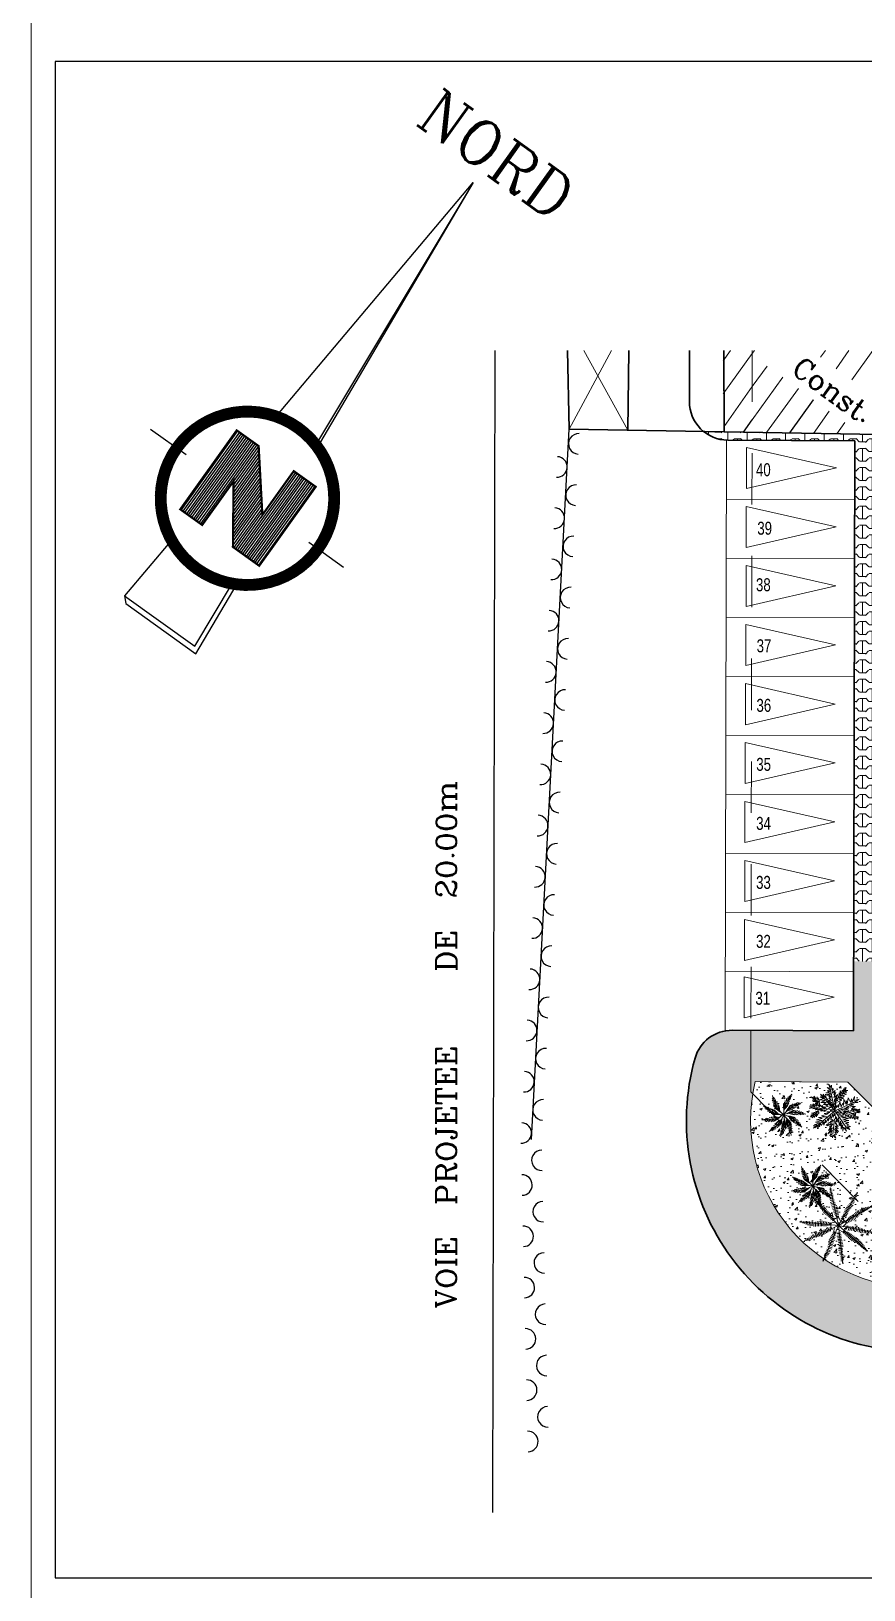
# Model space of a CAD drawing. Header units: millimetres. Extents: x 906 to 2482, y -1495 to -637.
# Drawn here: x 2052.809 to 2054.429, y -1484.1 to -1481.065 of the extents above; entities that cross this region are included whole.
import ezdxf
from ezdxf.enums import TextEntityAlignment as Align

# ---------------------------------------------------------------- set-up
doc = ezdxf.new("R2010")
doc.units = ezdxf.units.MM
for name, pattern in [('AXES', [2, 1.25, -0.25, 0.25, -0.25]), ('CENTER', [2, 1.25, -0.25, 0.25, -0.25]), ('CONTINOUS', [0]), ('HIDDEN', [0.375, 0.25, -0.125])]:
    doc.linetypes.add(name, pattern=pattern)
for name, color, linetype in [('1', 7, 'Continuous'), ('AXE', 7, 'AXES'), ('Cotation Linéaire', 1, 'Continuous')]:
    doc.layers.add(name, color=color, linetype=linetype)
for name, color, linetype, lineweight, true_color in [('autoblocan', 7, 'Continuous', 13, 0xe2d4c5), ('HACH', 7, 'Continuous', 5, 0xd1d1d1), ('VERDURE', 7, 'Continuous', 15, 0x00db00)]:
    doc.layers.add(name, color=color, linetype=linetype, lineweight=lineweight, true_color=true_color)
for name, color, linetype, lineweight in [('construction existante', 7, 'Continuous', 30), ('inter2', 7, 'HIDDEN', 18), ('MUR 0.25', 7, 'Continuous', 25), ('MUR 0.3', 7, 'Continuous', 30), ('mur-fort', 7, 'Continuous', 60), ('PARKING', 7, 'Continuous', 20), ('REVERS D EAU', 7, 'Continuous', 13), ('TEXTE', 7, 'Continuous', 20), ('vegetation', 3, 'Continuous', 15), ('VOITURE', 7, 'Continuous', 15)]:
    doc.layers.add(name, color=color, linetype=linetype, lineweight=lineweight)
doc.styles.add('ATT', font='TXT')
doc.styles.add('RR', font='COMPLEX')
doc.styles.add('STYLE4', font='swisscl.ttf')

# ---------------------------------------------------------------- blocks, each defined once
blk = doc.blocks.new('Y006')
at = {"color": 0, "linetype": 'Continuous'}
for p, q in [((0, 0), (0.617052, -6.923803)), ((-2.691363, -8.77622), (-1.705911, -8.773253)), ((1.705911, -8.773253), (2.666005, -8.77622)), ((1.096657, -12.306924), (0.934351, -10.484525)), ((-0.974806, -12.185074), (-0.852955, -12.306924)), ((-0.852955, -12.306924), (1.096657, -12.306924))]:
    blk.add_line(p, q, dxfattribs=at)
for points in [[(-0.551984, -6.903331), (0, 0), (0.552471, -6.903576)], [(-1.06595, -7.66563), (-1.06595, -9.858943)], [(-1.01721, -7.66563), (-1.01721, -9.858943)], [(-0.968469, -7.66563), (-0.968469, -9.858943)], [(-0.91973, -7.66563), (-0.91973, -9.858943)], [(-0.870989, -7.66563), (-0.870989, -9.858943)], [(-0.822248, -7.66563), (-0.822248, -9.858943)], [(-0.773509, -7.66563), (-0.773509, -9.858943)], [(-0.724768, -7.66563), (-0.724768, -9.858943)], [(-0.676028, -7.66563), (-0.676028, -9.858943)], [(-0.627287, -7.66563), (-0.627287, -9.858943)], [(-0.578548, -7.66563), (-0.578548, -9.858943)], [(-0.529807, -7.66563), (-0.529807, -9.858943)], [(-0.481067, -7.66563), (-0.481067, -8.640436)], [(-0.432326, -7.726556), (-0.432326, -8.710065)], [(0.542479, -7.66563), (0.542479, -9.858943)], [(0.59122, -7.66563), (0.59122, -9.858943)], [(0.63996, -7.66563), (0.63996, -9.858943)], [(0.6887, -7.66563), (0.6887, -9.858943)], [(0.73744, -7.66563), (0.73744, -9.858943)], [(0.786181, -7.66563), (0.786181, -9.858943)], [(0.834922, -7.66563), (0.834922, -9.858943)], [(0.883661, -7.66563), (0.883661, -9.858943)], [(0.932402, -7.66563), (0.932402, -9.858943)], [(0.981142, -7.66563), (0.981142, -9.858943)], [(1.029883, -7.66563), (1.029883, -9.858943)], [(1.078622, -7.66563), (1.078622, -9.858943)], [(-0.383587, -7.78748), (-0.383587, -8.779693)], [(-0.334846, -7.848406), (-0.334846, -8.849322)], [(-0.286105, -7.909332), (-0.286105, -8.918951)], [(-0.237365, -7.970256), (-0.237365, -8.988581)], [(-0.188625, -8.031182), (-0.188625, -9.054728)], [(-0.139885, -8.092108), (-0.139885, -9.127839)], [(-0.091144, -8.153032), (-0.091144, -9.20095)], [(-0.042405, -8.213958), (-0.042405, -9.267097)], [(0.006336, -8.274884), (0.006336, -9.336726)], [(0.055077, -8.335809), (0.055077, -9.406355)], [(0.103817, -8.396734), (0.103817, -9.475983)], [(-0.481067, -8.640436), (-0.481067, -9.858943)], [(0.152557, -8.45766), (0.152557, -9.545612)], [(0.201297, -8.518585), (0.201297, -9.615241)], [(0.250038, -8.57951), (0.250038, -9.68487)], [(0.298779, -8.640436), (0.298779, -9.7545)], [(0.347518, -8.701361), (0.347518, -9.824129)], [(0.396259, -8.762287), (0.396259, -9.858943)], [(0.444999, -8.823212), (0.444999, -9.858943)], [(0.49374, -8.884137), (0.49374, -9.858943)], [(-0.842476, -10.53156), (-0.974806, -12.185074), (0.974806, -12.185074), (0.843451, -10.531072)]]:
    blk.add_lwpolyline(points, dxfattribs=at)
at = {"color": 0, "linetype": 'Continuous', "const_width": 0.048741}
blk.add_lwpolyline([(-0.481067, -9.858943), (-0.481067, -8.640436), (0.371888, -9.858943), (1.102993, -9.858943), (1.102993, -7.66563), (0.49374, -7.66563), (0.49374, -8.884137), (-0.481067, -7.66563), (-1.090321, -7.66563), (-1.090321, -9.858943), (-0.481067, -9.858943)], close=True, dxfattribs=at)
at = {"color": 0, "linetype": 'Continuous'}
blk.add_circle((0, -8.773253), 1.949611, dxfattribs=at)
blk = doc.blocks.new('NORD SABER')
at = {"const_width": 0.201, "flags": 128}
blk.add_lwpolyline([(78310.126, -137702.151, 1), (78313.066, -137702.151, 1)], format="xyb", close=True, dxfattribs=at)
blk.add_circle((78311.596, -137702.151), 1.407)
at = {"xscale": 0.75, "yscale": 0.75, "zscale": 0.75}
blk.add_blockref('Y006', (78311.596, -137695.571), dxfattribs=at)
at = {"layer": 'Cotation Linéaire', "color": 3, "linetype": 'CENTER', "style": 'RR'}
blk.add_text('NORD', height=0.7623, dxfattribs=at).set_placement((78311.644, -137694.57), align=Align.TOP_CENTER)
blk = doc.blocks.new('arbre-5')
at = {"layer": 'vegetation'}
for centre, radius, start, end in [((-0.19, 0.329), 0.0329, 201.8133, 261.0737), ((0.412, 0.484), 0.636, 189.9047, 229.6278), ((-0.267, 0.335), 0.0758, 336.4663, 6.3857), ((-0.327, 0.287), 0.154, 345.4732, 13.0468), ((0.635, -0.023), 0.636, 138.2066, 177.9297), ((0.806, 0.349), 0.75, 182.5243, 187.4746), ((-0.15, 0.593), 0.4, 302.3887, 315.1679), ((0.161, 0.322), 0.0783, 159.215, 197.8706), ((0.023, 0.435), 0.154, 293.7751, 321.3487), ((0.14, 0.354), 0.0329, 150.1151, 209.3756), ((0.097, 0.417), 0.0758, 284.7681, 314.6875), ((-0.344, 0.535), 0.636, 263.0023, 302.7253), ((0.048, 0.634), 0.636, 225.9047, 265.6278), ((-0.348, 0.154), 0.0329, 237.8133, 297.0737), ((-0.413, 0.114), 0.0758, 12.4663, 42.3857), ((-0.316, 0.174), 0.0783, 246.9131, 285.5687), ((-0.434, 0.04), 0.154, 21.4732, 49.0468), ((-0.317, 0.819), 0.75, 270.2224, 275.1727), ((-0.599, -0.126), 0.4, 30.0868, 42.866), ((-0.592, 0.231), 0.636, 299.0023, 338.7253), ((-0.261, 0.792), 0.75, 268.6014, 275.2448), ((-0.613, -0.208), 0.488, 31.5871, 43.1451), ((-0.206, 0.772), 0.75, 266.9824, 275.3418), ((-0.169, 0.762), 0.75, 265.7167, 275.436), ((-0.656, -0.384), 0.658, 38.7097, 48.6648), ((-0.153, 0.326), 0.0783, 210.9131, 249.5687), ((0.225, 0.849), 0.75, 234.2224, 239.1727), ((-0.14, 0.755), 0.75, 264.5527, 275.5323), ((0.255, 0.794), 0.75, 232.6014, 239.2448), ((0.287, 0.746), 0.75, 230.9824, 239.3418), ((-0.56, -0.38), 0.604, 41.0688, 51.461), ((0.311, 0.715), 0.75, 229.7167, 239.436), ((0.331, 0.693), 0.75, 228.5527, 239.5323), ((-0.559, 0.25), 0.4, 354.0868, 6.866), ((-0.619, 0.192), 0.488, 355.5871, 7.1451), ((-0.757, 0.075), 0.658, 2.7097, 12.6648), ((-0.677, 0.022), 0.604, 5.0688, 15.461), ((-0.622, -0.13), 0.636, 332.068, 11.7911), ((0.749, 0.17), 0.75, 176.8546, 187.8342), ((0.51, -0.379), 0.636, 103.7063, 143.4294), ((0.232, -0.592), 0.636, 71.6661, 111.3891), ((-0.16, -0.615), 0.636, 35.6661, 75.3891), ((-0.491, -0.403), 0.636, 359.6661, 39.3891), ((0.754, 0.199), 0.75, 178.0186, 187.7379), ((0.764, 0.237), 0.75, 179.2843, 187.6437), ((-0.402, 0.545), 0.604, 313.3707, 323.7629), ((-0.41, 0.64), 0.658, 311.0115, 320.9667), ((0.781, 0.292), 0.75, 180.9033, 187.5467), ((-0.233, 0.604), 0.488, 303.889, 315.447), ((0.714, -0.284), 0.75, 142.3543, 153.3339), ((0.734, -0.263), 0.75, 143.5183, 153.2376), ((0.454, -0.619), 0.75, 110.3141, 121.2936), ((-0.023, 0.677), 0.604, 278.8704, 289.2626), ((0.764, -0.237), 0.75, 144.784, 153.1434), ((0.483, -0.613), 0.75, 111.478, 121.1973), ((0.025, 0.76), 0.658, 276.5113, 286.4664), ((0.34, 0.586), 0.604, 246.8302, 257.2223), ((0.521, -0.606), 0.75, 112.7437, 121.1031), ((0.424, 0.631), 0.658, 244.471, 254.4261), ((0.809, -0.202), 0.75, 146.403, 153.0464), ((0.15, 0.63), 0.488, 269.3887, 280.9467), ((0.579, -0.6), 0.75, 114.3627, 121.0062), ((0.862, -0.168), 0.75, 148.024, 152.9743), ((0.212, 0.574), 0.4, 267.8884, 280.6676), ((0.462, 0.454), 0.488, 237.3484, 248.9064), ((0.265, 0.346), 0.154, 259.2748, 286.8484), ((0.315, 0.174), 0.0783, 124.7147, 163.3703), ((0.641, -0.6), 0.75, 115.9838, 120.934), ((0.484, 0.374), 0.4, 235.8481, 248.6273), ((0.316, 0.212), 0.0329, 115.6149, 174.8753), ((0.316, 0.289), 0.0758, 250.2678, 280.1873), ((0.408, 0.153), 0.154, 227.2346, 254.8081), ((0.36, -0.02), 0.0783, 92.6744, 131.33), ((0.38, 0.012), 0.0329, 83.5746, 142.835), ((0.422, 0.077), 0.0758, 218.2276, 248.147), ((-0.398, -0.159), 0.0758, 49.5638, 79.4832), ((-0.37, -0.087), 0.0329, 274.9108, 334.1712), ((-0.37, -0.23), 0.154, 58.5708, 86.1444), ((-0.357, -0.052), 0.0783, 284.0106, 322.6662), ((-0.402, -0.462), 0.4, 67.1843, 79.9635), ((-0.747, 0.462), 0.75, 307.32, 312.2703), ((-0.363, -0.536), 0.488, 68.6846, 80.2427), ((-0.229, -0.362), 0.0758, 85.5638, 115.4832), ((-0.686, 0.475), 0.75, 305.699, 312.3424), ((-0.164, -0.403), 0.154, 94.5708, 122.1444), ((-0.292, -0.702), 0.658, 75.8072, 85.7624), ((-0.053, -0.61), 0.4, 103.1843, 115.9635), ((-0.249, -0.288), 0.0329, 310.9108, 10.1712), ((-0.63, 0.492), 0.75, 304.08, 312.4394), ((-0.218, -0.641), 0.604, 78.1664, 88.5585), ((-0.258, -0.251), 0.0783, 320.0106, 358.6662), ((0.021, -0.647), 0.488, 104.6846, 116.2427), ((-0.594, 0.506), 0.75, 302.8142, 312.5336), ((-0.567, 0.518), 0.75, 301.6503, 312.6298), ((0.177, -0.74), 0.658, 111.8072, 121.7624), ((-0.876, -0.065), 0.75, 343.32, 348.2703), ((0.201, -0.647), 0.604, 114.1664, 124.5585), ((-0.834, -0.019), 0.75, 341.699, 348.3424), ((-0.799, 0.027), 0.75, 340.08, 348.4394), ((-0.778, 0.06), 0.75, 338.8142, 348.5336), ((-0.763, 0.086), 0.75, 337.6503, 348.6298), ((0.288, -0.54), 0.4, 136.2501, 149.0293), ((0.371, -0.531), 0.488, 137.7504, 149.3084), ((0.552, -0.523), 0.658, 144.873, 154.8281), ((0.521, -0.432), 0.604, 147.2321, 157.6243), ((-0.699, -0.532), 0.75, 16.3857, 21.336), ((-0.687, -0.345), 0.75, 10.716, 21.6956), ((-0.688, -0.471), 0.75, 14.7647, 21.4081), ((-0.685, -0.374), 0.75, 11.88, 21.5993), ((-0.684, -0.413), 0.75, 13.1457, 21.5051), ((-0.449, -0.624), 0.75, 38.3141, 49.2936), ((-0.434, -0.649), 0.75, 39.478, 49.1973), ((0.662, -0.142), 0.604, 174.8302, 185.2223), ((0.004, -0.768), 0.75, 74.3141, 85.2936), ((0.731, -0.208), 0.658, 172.471, 182.4261), ((-0.415, -0.683), 0.75, 40.7437, 49.1031), ((0.575, -0.299), 0.488, 165.3484, 176.9064), ((0.03, -0.78), 0.75, 75.478, 85.1973), ((0.619, 0.274), 0.604, 210.8302, 221.2223), ((-0.392, -0.736), 0.75, 42.3627, 49.0062), ((0.505, -0.345), 0.4, 163.8481, 176.6273), ((0.271, -0.341), 0.154, 155.2346, 182.8081), ((-0.373, -0.795), 0.75, 43.9838, 48.934), ((0.066, -0.797), 0.75, 76.7437, 85.1031), ((0.093, -0.348), 0.0783, 20.6744, 59.33), ((0.714, 0.261), 0.658, 208.471, 218.4261), ((0.116, -0.826), 0.75, 78.3627, 85.0062), ((0.64, 0.096), 0.488, 201.3484, 212.9064), ((0.166, -0.862), 0.75, 79.9838, 84.934), ((0.612, 0.018), 0.4, 199.8481, 212.6273), ((0.42, -0.116), 0.154, 191.2346, 218.8081), ((0.28, -0.227), 0.0783, 56.6744, 95.33), ((0.315, -0.214), 0.0329, 47.5746, 106.835), ((0.386, -0.185), 0.0758, 182.2276, 212.147), ((0.006, -0.429), 0.0758, 118.6296, 148.549), ((0.082, -0.428), 0.154, 127.6366, 155.2101), ((-0.051, -0.377), 0.0329, 343.9766, 43.237), ((-0.079, -0.352), 0.0783, 353.0764, 31.732), ((0.204, -0.377), 0.0758, 146.2276, 176.147), ((0.129, -0.358), 0.0329, 11.5746, 70.835)]:
    blk.add_arc(centre, radius, start, end, dxfattribs=at)
blk = doc.blocks.new('12PPLT15')
at = {"color": 0, "linetype": 'ByBlock'}
for p, q in [((0.013, -0.001), (-0.088, 0.491)), ((0.105, 0.233), (0.218, 0.416)), ((-0.197, 0.032), (-0.424, 0.087)), ((-0.311, 0.181), (-0.394, 0.245)), ((0.013, -0.001), (-0.211, 0.261)), ((0.013, -0.001), (0.471, 0.206)), ((0.344, -0.02), (0.467, 0.009)), ((-0.304, -0.006), (-0.415, -0.1)), ((0.013, -0.001), (-0.373, -0.336)), ((0.006, -0.159), (-0.023, -0.458)), ((0.013, -0.001), (0.245, -0.333)), ((0.205, -0.033), (0.429, -0.132))]:
    blk.add_line(p, q, dxfattribs=at)
for points in [[(-0.023, 0.057), (-0.023, 0.126), (-0.05, 0.087), (-0.065, 0.126), (-0.076, 0.103), (-0.098, 0.174), (-0.107, 0.155), (-0.136, 0.239), (-0.143, 0.21), (-0.166, 0.294), (-0.17, 0.248), (-0.214, 0.323), (-0.201, 0.271), (-0.262, 0.319), (-0.22, 0.258), (-0.272, 0.268), (-0.208, 0.233), (-0.289, 0.212), (-0.178, 0.2), (-0.26, 0.162), (-0.153, 0.158), (-0.208, 0.12), (-0.117, 0.12), (-0.159, 0.09), (-0.065, 0.061), (-0.126, 0.038), (-0.021, 0.019), (-0.078, 0.003), (-0.021, -0.012), (-0.136, -0.02), (-0.082, -0.035), (-0.191, -0.054), (-0.126, -0.071), (-0.247, -0.1), (-0.17, -0.117), (-0.304, -0.132), (-0.233, -0.152), (-0.344, -0.181), (-0.233, -0.19), (-0.359, -0.223), (-0.279, -0.236), (-0.385, -0.278), (-0.331, -0.278), (-0.401, -0.339), (-0.321, -0.31), (-0.317, -0.345), (-0.291, -0.278), (-0.281, -0.314), (-0.262, -0.249), (-0.247, -0.291), (-0.214, -0.213), (-0.197, -0.284), (-0.17, -0.184), (-0.162, -0.239), (-0.114, -0.139), (-0.114, -0.203), (-0.069, -0.094), (-0.065, -0.171), (-0.03, -0.068), (-0.015, -0.132), (-0.001, -0.035), (0.006, -0.098), (0.021, -0.052), (0.027, -0.159), (0.05, -0.119), (0.038, -0.217), (0.083, -0.142), (0.073, -0.223), (0.092, -0.181), (0.099, -0.291), (0.125, -0.203), (0.119, -0.294), (0.14, -0.249), (0.14, -0.358), (0.163, -0.281), (0.17, -0.397), (0.182, -0.32), (0.245, -0.4), (0.215, -0.333), (0.306, -0.368), (0.251, -0.314), (0.318, -0.31), (0.247, -0.284), (0.283, -0.272), (0.224, -0.249), (0.274, -0.236), (0.193, -0.209), (0.287, -0.194), (0.17, -0.178), (0.28, -0.152), (0.161, -0.142), (0.241, -0.123), (0.125, -0.117), (0.182, -0.1), (0.079, -0.081), (0.138, -0.068), (0.05, -0.033), (0.09, -0.029)], [(0.008, 0.049), (0.041, 0.162), (0.002, 0.122), (0.057, 0.248), (-0.001, 0.2), (0.073, 0.313), (-0.007, 0.258), (0.035, 0.352), (-0.007, 0.306), (0.021, 0.394), (-0.034, 0.342), (-0.015, 0.43), (-0.046, 0.403), (-0.053, 0.497), (-0.063, 0.461), (-0.111, 0.516), (-0.076, 0.436), (-0.134, 0.449), (-0.072, 0.403), (-0.134, 0.388), (-0.069, 0.367), (-0.126, 0.359), (-0.053, 0.313), (-0.126, 0.323), (-0.042, 0.261), (-0.105, 0.281), (-0.072, 0.245), (-0.101, 0.245), (-0.053, 0.2), (-0.12, 0.204), (-0.034, 0.149), (-0.092, 0.151), (-0.04, 0.113)], [(0.069, 0.191), (0.083, 0.29), (0.096, 0.252), (0.099, 0.348), (0.125, 0.29), (0.121, 0.388), (0.154, 0.332), (0.157, 0.397), (0.176, 0.374), (0.19, 0.43), (0.199, 0.407), (0.238, 0.449), (0.224, 0.397), (0.266, 0.394), (0.209, 0.374), (0.247, 0.361), (0.182, 0.338), (0.245, 0.323), (0.161, 0.296), (0.203, 0.281), (0.134, 0.252), (0.193, 0.245), (0.102, 0.212), (0.154, 0.206), (0.067, 0.168)], [(-0.136, 0.015), (-0.185, 0.078), (-0.185, 0.032), (-0.233, 0.099), (-0.22, 0.055), (-0.295, 0.132), (-0.279, 0.074), (-0.359, 0.141), (-0.337, 0.087), (-0.408, 0.135), (-0.382, 0.09), (-0.457, 0.122), (-0.446, 0.097), (-0.476, 0.087), (-0.424, 0.078), (-0.466, 0.055), (-0.369, 0.055), (-0.411, 0.038), (-0.314, 0.049), (-0.366, 0.015), (-0.26, 0.036), (-0.314, 0.013), (-0.224, 0.015), (-0.26, -0.012), (-0.166, 0.009), (-0.197, -0.016), (-0.149, -0.004)], [(-0.289, 0.158), (-0.356, 0.164), (-0.323, 0.177), (-0.411, 0.177), (-0.356, 0.197), (-0.427, 0.206), (-0.382, 0.219), (-0.453, 0.268), (-0.379, 0.252), (-0.394, 0.284), (-0.346, 0.233), (-0.331, 0.271), (-0.317, 0.212), (-0.311, 0.252), (-0.285, 0.17)], [(0.038, 0), (0.163, -0.052), (0.083, 0.015), (0.17, 0.007), (0.134, 0.036), (0.276, 0.019), (0.19, 0.051), (0.289, 0.051), (0.238, 0.071), (0.415, 0.08), (0.289, 0.107), (0.379, 0.12), (0.309, 0.135), (0.467, 0.168), (0.396, 0.17), (0.49, 0.226), (0.389, 0.2), (0.4, 0.275), (0.354, 0.164), (0.341, 0.233), (0.325, 0.162), (0.276, 0.252), (0.257, 0.126), (0.238, 0.197), (0.234, 0.12), (0.193, 0.223), (0.186, 0.099), (0.167, 0.141), (0.14, 0.074), (0.115, 0.17), (0.083, 0.061), (0.083, 0.113), (0.05, 0.061), (0.041, 0.11), (0.027, 0.022)], [(0.318, -0.01), (0.364, 0.042), (0.367, 0), (0.431, 0.036), (0.415, 0.009), (0.499, 0.029), (0.483, 0.003), (0.506, -0.01), (0.435, -0.01), (0.486, -0.039), (0.383, -0.029)], [(-0.311, -0.004), (-0.356, -0.016), (-0.34, -0.023), (-0.394, -0.033), (-0.373, -0.042), (-0.44, -0.048), (-0.394, -0.062), (-0.45, -0.084), (-0.421, -0.087), (-0.457, -0.117), (-0.415, -0.117), (-0.424, -0.142), (-0.385, -0.1), (-0.379, -0.132), (-0.363, -0.075), (-0.344, -0.117), (-0.34, -0.054), (-0.321, -0.094), (-0.308, -0.035), (-0.295, -0.054), (-0.295, -0.02)], [(-0.017, -0.165), (-0.063, -0.181), (-0.011, -0.188), (-0.078, -0.209), (-0.015, -0.207), (-0.124, -0.245), (-0.03, -0.236), (-0.12, -0.287), (-0.027, -0.261), (-0.092, -0.322), (-0.05, -0.303), (-0.107, -0.385), (-0.034, -0.333), (-0.12, -0.448), (-0.04, -0.385), (-0.084, -0.49), (-0.053, -0.452), (-0.034, -0.53), (-0.021, -0.477), (0.031, -0.533), (0.006, -0.458), (0.048, -0.465), (0.012, -0.41), (0.073, -0.429), (0.008, -0.368), (0.086, -0.404), (0.012, -0.333), (0.079, -0.349), (0.019, -0.303), (0.079, -0.307), (0.019, -0.245), (0.048, -0.259), (0.019, -0.213)], [(0.17, -0.012), (0.274, -0.012), (0.245, -0.026), (0.318, -0.026), (0.295, -0.042), (0.383, -0.058), (0.328, -0.062), (0.425, -0.09), (0.377, -0.094), (0.483, -0.126), (0.442, -0.132), (0.471, -0.165), (0.4, -0.142), (0.412, -0.171), (0.37, -0.123), (0.36, -0.152), (0.325, -0.1), (0.312, -0.159), (0.28, -0.09), (0.274, -0.132), (0.251, -0.075), (0.234, -0.106), (0.199, -0.048), (0.186, -0.081), (0.182, -0.045)]]:
    blk.add_lwpolyline(points, dxfattribs=at)
at = {"color": 0, "linetype": 'ByBlock', "style": 'ATT', "flags": 3}
blk.add_attdef('ITEM', (-1, -3.75), '', height=1, dxfattribs=at)
blk = doc.blocks.new('C3A9GA8P')
at = {"color": 0, "linetype": 'ByBlock'}
for p, q in [((155, 155), (53.9, 265.8)), ((54.2, 262.2), (58.5, 263.5)), ((59.3, 255.9), (67.5, 261.1)), ((61.6, 249.7), (70.3, 256)), ((120.6, 300.6), (124.5, 302.6)), ((121.4, 294.8), (127, 298.5)), ((122.2, 252.9), (137.8, 255.6)), ((155, 155), (122.7, 301.5)), ((155, 155), (229.1, 285.4)), ((201, 246.4), (213.1, 240.6)), ((216.2, 273), (224.9, 266.8)), ((221.4, 277.3), (228.8, 271)), ((225.8, 284), (228.4, 280.3)), ((82.3, 227), (91.5, 236.7)), ((125.2, 177.7), (138.8, 183.8)), ((146.4, 185.5), (155.3, 187.6)), ((155, 155), (284.3, 231)), ((157.3, 183.4), (164.2, 169.2)), ((167.4, 190.3), (177.4, 179.3)), ((238, 216.5), (245.4, 202.4)), ((277.6, 230.1), (282.8, 225.9)), ((282.8, 232.7), (285.9, 229.6)), ((5.9, 167.3), (5.2, 171.6)), ((155, 155), (5.7, 169.5)), ((11.6, 166.3), (9.9, 172.8)), ((155, 155), (18.4, 93)), ((51.7, 154), (54, 169.8)), ((155, 155), (95.1, 17.5)), ((124.2, 133.7), (122.6, 148.5)), ((123.4, 156.3), (124.1, 165.4)), ((128.7, 166), (144.4, 168.2)), ((144, 125.3), (135.6, 128.8)), ((136.5, 133.4), (139.2, 149)), ((165.7, 119.2), (151.2, 122.2)), ((155, 155), (267.3, 55.5)), ((155, 155), (171.7, 5.9)), ((155, 155), (301.9, 124.8)), ((169.8, 130.7), (155.8, 138.1)), ((182.7, 161.6), (171.3, 150.6)), ((179.8, 135.4), (173.9, 128.4)), ((181.3, 172.6), (186.1, 164.8)), ((192.4, 154.1), (185.1, 141.2)), ((256.1, 139.5), (254.4, 126.2)), ((286.2, 133.3), (282.9, 123.1)), ((291.8, 129.6), (288.1, 120.6)), ((299.6, 127.6), (296.9, 123.9)), ((21.9, 92.2), (21.9, 96.8)), ((29.4, 95.1), (27.1, 104.6)), ((36.1, 95.5), (32.7, 105.7)), ((64.1, 108.1), (57.7, 119.9)), ((124, 56.5), (109.7, 63.5)), ((239.1, 95.1), (228, 83.7)), ((264.4, 61.6), (262, 55.3)), ((97.2, 17), (92.9, 17.7)), ((100, 22.1), (93.3, 22.5)), ((171.5, 54.1), (158.3, 51.6)), ((173.1, 17.1), (163.4, 17.8)), ((174.9, 23.5), (164.2, 23.5)), ((173.6, 9), (169.3, 10.5)), ((268.4, 57.4), (266.4, 53.6))]:
    blk.add_line(p, q, dxfattribs=at)
for radius, start, end in [(126, 130.20868, 136.13494), (120, 129.521, 135.63333), (114, 128.7585, 134.81533), (126, 100.41953, 106.2498), (120, 100.37246, 107.06136), (114, 100.32043, 107.69976), (132, 100.92747, 105.15976), (108, 100.26262, 108.41097), (138, 101.47934, 104.17168), (96, 100.11997, 110.03243), (90, 98.61819, 109.97472), (108, 55.90808, 62.56004), (114, 56.7585, 62.81533), (120, 57.521, 63.63333), (126, 58.20868, 64.13494), (108, 127.90808, 134.56004), (96, 125.87355, 135.81759), (90, 125.81336, 136.78571), (84, 126.32295, 137.89761), (78, 126.9117, 139.18847), (72, 126.37935, 139.77001), (66, 125.49821, 139.73272), (60, 124.43749, 139.68798), (54, 123.13556, 139.6333), (48, 120.91033, 139.56494), (42, 117.60386, 139.47706), (84, 96.88122, 109.90875), (78, 94.84646, 109.83264), (72, 92.78382, 109.86151), (30, 85.98683, 142.83427), (66, 92.34555, 110.0508), (60, 91.81921, 110.27799), (54, 91.17524, 110.55572), (48, 90.36912, 110.15741), (42, 89.33054, 109.0606), (36, 87.94144, 107.59308), (30, 13.98683, 70.83427), (42, 45.60386, 67.47706), (48, 48.91033, 67.56494), (54, 51.13556, 67.6333), (60, 52.43749, 67.68798), (66, 53.49821, 67.73272), (72, 54.37935, 67.77001), (78, 54.9117, 67.18847), (84, 54.32295, 65.89761), (48, 18.36912, 38.15741), (90, 53.81336, 64.78571), (54, 19.17524, 38.55572), (96, 53.87355, 63.81759), (60, 19.81921, 38.27799), (66, 20.34555, 38.0508), (72, 20.78382, 37.86151), (78, 22.84646, 37.83264), (84, 24.88122, 37.90875), (90, 26.61819, 37.97472), (96, 28.11997, 38.03243), (108, 28.26262, 36.41097), (114, 28.32043, 35.69976), (120, 28.37246, 35.06136), (126, 28.41953, 34.2498), (132, 28.92747, 33.15976), (138, 29.47934, 32.17168), (138, 173.47934, 176.17168), (132, 172.92747, 177.15976), (126, 172.41953, 178.2498), (120, 172.37246, 179.06136), (114, 172.32043, 179.69976), (108, 172.26262, 180.41097), (96, 172.11997, 182.03243), (96, 197.87355, 207.81759), (90, 170.61819, 181.97472), (90, 197.81336, 208.78571), (84, 168.88122, 181.90875), (84, 198.32295, 209.89761), (78, 166.84646, 181.83264), (78, 198.9117, 211.18847), (72, 164.78382, 181.86151), (72, 198.37935, 211.77001), (66, 164.34555, 182.0508), (66, 197.49821, 211.73272), (60, 163.81921, 182.27799), (60, 196.43749, 211.68798), (54, 163.17524, 182.55572), (54, 195.13556, 211.6333), (48, 162.36912, 182.15741), (48, 192.91033, 211.56494), (42, 161.33054, 181.0606), (42, 189.60386, 211.47706), (36, 159.94144, 179.59308), (30, 157.98683, 214.83427), (36, 231.94144, 251.59308), (30, 229.98683, 286.83427), (30, 301.98683, 358.83427), (36, 303.94144, 323.59308), (42, 305.33054, 325.0606), (48, 306.36912, 326.15741), (36, 15.94144, 35.59308), (54, 307.17524, 326.55572), (42, 17.33054, 37.0606), (60, 307.81921, 326.27799), (42, 333.60386, 355.47706), (48, 336.91033, 355.56494), (54, 339.13556, 355.6333), (60, 340.43749, 355.68798), (66, 341.49821, 355.73272), (72, 342.37935, 355.77001), (78, 342.9117, 355.18847), (84, 342.32295, 353.89761), (90, 341.81336, 352.78571), (96, 341.87355, 351.81759), (108, 343.90808, 350.56004), (114, 344.7585, 350.81533), (120, 345.521, 351.63333), (126, 346.20868, 352.13494), (126, 202.20868, 208.13494), (120, 201.521, 207.63333), (114, 200.7585, 206.81533), (108, 199.90808, 206.56004), (96, 244.11997, 254.03243), (90, 242.61819, 253.97472), (84, 240.88122, 253.90875), (78, 238.84646, 253.83264), (72, 236.78382, 253.86151), (66, 236.34555, 254.0508), (60, 235.81921, 254.27799), (54, 235.17524, 254.55572), (48, 234.36912, 254.15741), (42, 233.33054, 253.0606), (42, 261.60386, 283.47706), (48, 264.91033, 283.56494), (54, 267.13556, 283.6333), (60, 268.43749, 283.68798), (66, 269.49821, 283.73272), (90, 269.81336, 280.78571), (72, 270.37935, 283.77001), (84, 270.32295, 281.89761), (78, 270.9117, 283.18847), (66, 308.34555, 326.0508), (72, 308.78382, 325.86151), (78, 310.84646, 325.83264), (84, 312.88122, 325.90875), (90, 314.61819, 325.97472), (96, 316.11997, 326.03243), (108, 316.26262, 324.41097), (114, 316.32043, 323.69976), (120, 316.37246, 323.06136), (126, 316.41953, 322.2498), (132, 316.92747, 321.15976), (138, 317.47934, 320.17168), (138, 245.47934, 248.17168), (132, 244.92747, 249.15976), (126, 244.41953, 250.2498), (120, 244.37246, 251.06136), (114, 244.32043, 251.69976), (108, 244.26262, 252.41097), (96, 269.87355, 279.81759), (108, 271.90808, 278.56004), (114, 272.7585, 278.81533), (120, 273.521, 279.63333), (126, 274.20868, 280.13494)]:
    blk.add_arc((155, 155), radius, start, end, dxfattribs=at)

msp = doc.modelspace()

# ---------------------------------------------------------------- hatches: boundary and pattern name
at = {"layer": 'autoblocan'}
h = msp.add_hatch(dxfattribs=at)
h.set_pattern_fill('147', color=256, scale=0.024975, angle=90, pattern_type=2)
h.set_pattern_definition([(90, (1961.334073, -1444.889982), (-0.0187309768, 0.0187309768), [0.024974636, -0.012487318]), (135, (1961.32783, -1444.889982), (-0.0374619475, 5e-18), [0.0088297824, -0.017659565]), (225, (1961.32783, -1444.865008), (-5e-18, -0.0374619475), [0.0088297824, -0.017659565]), (180, (1961.302855, -1444.889982), (-5e-18, -0.037461954), [0.012487318, -0.024974636]), (180, (1961.321586, -1444.88374), (-5e-18, -0.037461954), [0.012487318, -0.024974636]), (180, (1961.321586, -1444.87125), (-5e-18, -0.037461954), [0.012487318, -0.024974636]), (180, (1961.302855, -1444.865008), (-5e-18, -0.037461954), [0.012487318, -0.024974636])])
h.paths.add_polyline_path([(2054.4593, -1482.2939), (2054.4593, -1481.8505), (2054.1177, -1481.8447, 0.171262), (2054.1646, -1481.8615), (2054.4117, -1481.8626), (2054.4096, -1482.8763), (2054.4593, -1482.8763), (2054.4593, -1482.7834), (2054.4968, -1482.7834), (2054.4968, -1482.7284), (2054.4593, -1482.7284)])
at = {"layer": 'autoblocan', "linetype": 'CONTINOUS'}
h = msp.add_hatch(dxfattribs=at)
h.set_pattern_fill('147', color=256, scale=0.017482, angle=90, pattern_type=2)
h.set_pattern_definition([(90, (2000.615658, -1440.026395), (-0.0131116837, 0.0131116837), [0.017482245, -0.0087411225]), (135, (2000.611288, -1440.026395), (-0.026223363, 4e-18), [0.0061808477, -0.0123616954]), (225, (2000.611288, -1440.008912), (-4e-18, -0.026223363), [0.0061808477, -0.0123616954]), (180, (2000.593806, -1440.026395), (-3e-18, -0.026223367), [0.0087411225, -0.017482245]), (180, (2000.606917, -1440.022024), (-3e-18, -0.026223367), [0.0087411225, -0.017482245]), (180, (2000.606917, -1440.013283), (-3e-18, -0.026223367), [0.0087411225, -0.017482245]), (180, (2000.593806, -1440.008912), (-3e-18, -0.026223367), [0.0087411225, -0.017482245])])
h.paths.add_polyline_path([(2054.6566, -1483.2261), (2054.5118, -1483.0813), (2054.5118, -1482.9582), (2054.4593, -1482.9582), (2054.4593, -1482.8763), (2054.4096, -1482.8763), (2054.4093, -1483.0114), (2054.1733, -1483.0104, 0.337218), (2054.1009, -1483.0651, 0.490421), (2054.5242, -1483.6362), (2054.5354, -1483.6364, 0.414214), (2054.6578, -1483.5191), (2054.6626, -1483.2896), (2055.0072, -1483.2969), (2055.0019, -1483.5465), (2055.0768, -1483.5481), (2055.0821, -1483.2984), (2055.3126, -1483.3033), (2055.3126, -1483.2579), (2055.301, -1483.2579), (2055.301, -1483.2404), (2055.1386, -1483.2404), (2055.1387, -1483.154), (2055.0585, -1483.154), (2055.0585, -1483.1851), (2054.9963, -1483.1851), (2054.9963, -1483.1692), (2054.9913, -1483.1692), (2054.9913, -1483.2091), (2054.9513, -1483.2091), (2054.9513, -1483.2389), (2054.6791, -1483.2389), (2054.6566, -1483.2389)])
h.paths.add_polyline_path([(2054.563, -1483.2758), (2054.558, -1483.5105, -0.508918), (2054.218, -1483.1105), (2054.3984, -1483.1113)], flags=16)
h.paths.add_polyline_path([(2057.0298, -1483.2629), (2056.4149, -1483.2629), (2056.4149, -1483.183), (2056.3474, -1483.183), (2056.3474, -1483.2379), (2056.1736, -1483.2379), (2056.1736, -1483.2539), (2056.0681, -1483.2539), (2056.0681, -1483.2779), (2056.0631, -1483.2779), (2056.0231, -1483.2779), (2056.0181, -1483.2779), (2056.0181, -1483.2379), (2055.9454, -1483.2379), (2055.9453, -1483.2629), (2055.6229, -1483.2629), (2055.6229, -1483.2579), (2055.3126, -1483.2579), (2055.3126, -1483.3033), (2056.0009, -1483.3178), (2055.9957, -1483.5675), (2056.0706, -1483.569), (2056.0758, -1483.3193), (2057.0298, -1483.3394)])
h.paths.add_polyline_path([(2057.9108, -1483.3038), (2057.8684, -1483.3038), (2057.8684, -1483.2789), (2057.726, -1483.2789), (2057.726, -1483.3038), (2057.5512, -1483.3038), (2057.5512, -1483.231), (2057.3264, -1483.231), (2057.3264, -1483.2158), (2057.214, -1483.2158), (2057.214, -1483.2779), (2057.0467, -1483.2779), (2057.0467, -1483.2629), (2057.0298, -1483.2629), (2057.0298, -1483.3394), (2057.2244, -1483.3435), (2057.2192, -1483.5932), (2057.2941, -1483.5948), (2057.2993, -1483.3451), (2057.9108, -1483.358)])
at = {"layer": 'VERDURE'}
h = msp.add_hatch(dxfattribs=at)
h.set_pattern_fill('AR-CONC', color=256, scale=0.000249746)
h.set_pattern_definition([(50, (1961.334073, -1444.889982), (0.045499957, -0.003980729), [0.004757668, -0.05233435]), (355, (1961.334073, -1444.88998), (-0.008801916, 0.04771575), [0.003806134, -0.041867625]), (100.451445, (1961.337865, -1444.890314), (0.036698041, 0.04373502), [0.004043396, -0.04447739]), (46.1842, (1961.334073, -1444.877295), (0.067701003, -0.010499918), [0.0071365, -0.078501524]), (96.63556, (1961.339715, -1444.87817), (0.059290818, 0.061793773), [0.006065096, -0.066716145]), (351.18415, (1961.33407, -1444.877295), (0.05929082, 0.061793773), [0.005709193, -0.06280115]), (21, (1961.340417, -1444.880467), (0.037865142, -0.02554036), [0.004757668, -0.05233435]), (326, (1961.340417, -1444.880467), (0.015434831, 0.046000274), [0.003806134, -0.04186748]), (71.451445, (1961.34357, -1444.882595), (0.053299973, 0.020459913), [0.004043396, -0.044477313]), (37.5, (1961.334073, -1444.889982), (0.0007713674, 0.021117313), [0, -0.041359995, 0, -0.042501835, 0, -0.042026068]), (7.5, (1961.334073, -1444.889982), (0.0166879673, 0.0250197336), [0, -0.0242323895, 0, -0.040408461, 0, -0.0160174826]), (327.5, (1961.319927, -1444.889982), (0.0338632572, -0.001430733), [0, -0.015858894, 0, -0.049479748, 0, -0.06565582]), (317.5, (1961.313583, -1444.889982), (0.036994723, 0.0063501735), [0, -0.020616562, 0, -0.032859628, 0, -0.046625147])])
h.paths.add_polyline_path([(2054.3984, -1483.1113), (2054.218, -1483.1105, 0.508918), (2054.558, -1483.5105), (2054.563, -1483.2758)])

# ---------------------------------------------------------------- linework, layer by layer
at = {"layer": '1', "color": 7, "linetype": 'Continuous', "extrusion": (0, 0, -1)}
msp.add_line((2053.7825, -1483.2235), (2053.8556, -1481.8403), dxfattribs=at)
at = {"layer": '1', "color": 8, "linetype": 'Continuous'}
for points in [[(2054.2855, -1481.8473), (2054.3312, -1481.7832)], [(2054.1955, -1481.8457), (2054.2123, -1481.8222)], [(2054.1955, -1481.8457), (2054.2123, -1481.8222)], [(2054.4227, -1481.8498), (2054.4227, -1481.8493)], [(2054.4227, -1481.8498), (2054.4227, -1481.8493)]]:
    msp.add_lwpolyline(points, dxfattribs=at)
at = {"layer": '1', "color": 7, "linetype": 'Continuous'}
for centre, start, end in [((2053.8745, -1481.8687), 86.9322, 266.9322), ((2053.8321, -1481.9136), 266.9322, 86.9322), ((2053.8692, -1481.9685), 86.9322, 266.9322), ((2053.8268, -1482.0134), 266.9322, 86.9322), ((2053.8639, -1482.0683), 86.9322, 266.9322), ((2053.8214, -1482.1131), 266.9322, 86.9322), ((2053.8585, -1482.168), 86.9322, 266.9322), ((2053.8161, -1482.2129), 266.9322, 86.9322), ((2053.8532, -1482.2678), 86.9322, 266.9322), ((2053.8107, -1482.3127), 266.9322, 86.9322), ((2053.8478, -1482.3675), 86.9322, 266.9322), ((2053.8054, -1482.4124), 266.9322, 86.9322), ((2053.8425, -1482.4673), 86.9322, 266.9322), ((2053.8, -1482.5122), 266.9322, 86.9322), ((2053.8371, -1482.567), 86.9322, 266.9322), ((2053.7947, -1482.6119), 266.9322, 86.9322), ((2053.8318, -1482.6668), 86.9322, 266.9322), ((2053.7893, -1482.7117), 266.9322, 86.9322), ((2053.8264, -1482.7665), 86.9322, 266.9322), ((2053.784, -1482.8114), 266.9322, 86.9322), ((2053.8211, -1482.8663), 86.9322, 266.9322), ((2053.7787, -1482.9112), 266.9322, 86.9322), ((2053.8157, -1482.9661), 86.9322, 266.9322), ((2053.7733, -1483.0109), 266.9322, 86.9322), ((2053.8104, -1483.0658), 86.9322, 266.9322), ((2053.768, -1483.1107), 266.9322, 86.9322), ((2053.805, -1483.1656), 86.9322, 266.9322), ((2053.7626, -1483.2105), 266.9322, 86.9322), ((2053.8029, -1483.2638), 91.3226, 271.3226), ((2053.764, -1483.3118), 271.3226, 91.3226), ((2053.8052, -1483.3637), 91.3226, 271.3226), ((2053.7663, -1483.4117), 271.3226, 91.3226), ((2053.8075, -1483.4636), 91.3226, 271.3226), ((2053.7686, -1483.5116), 271.3226, 91.3226), ((2053.8098, -1483.5635), 91.3226, 271.3226), ((2053.7709, -1483.6115), 271.3226, 91.3226), ((2053.8121, -1483.6633), 91.3226, 271.3226), ((2053.7732, -1483.7113), 271.3226, 91.3226), ((2053.8144, -1483.7632), 91.3226, 271.3226), ((2053.7755, -1483.8112), 271.3226, 91.3226)]:
    msp.add_arc(centre, 0.02, start, end, dxfattribs=at)
at = {"layer": 'AXE', "ltscale": 3}
msp.add_line((2053.7114, -1481.6869), (2053.7064, -1483.9496), dxfattribs=at)
at = {"layer": 'construction existante'}
for p, q in [((2053.8556, -1481.8403), (2053.8524, -1481.6869)), ((2053.9721, -1481.6869), (2053.9699, -1481.8421)), ((2054.1574, -1481.8453), (2054.1567, -1481.6869)), ((2053.8556, -1481.8403), (2054.5644, -1481.8523))]:
    msp.add_line(p, q, dxfattribs=at)
at = {"layer": 'HACH'}
for p, q in [((2053.9386, -1481.6869), (2053.8556, -1481.8403)), ((2053.8846, -1481.6869), (2053.9699, -1481.8421))]:
    msp.add_line(p, q, dxfattribs=at)
for points in [[(2054.1559, -1481.7067), (2054.1702, -1481.6869)], [(2054.1559, -1481.771), (2054.2123, -1481.6929)], [(2054.1559, -1481.771), (2054.2123, -1481.6929)], [(2054.2123, -1481.6929), (2054.2166, -1481.6869)], [(2054.3449, -1481.6999), (2054.3545, -1481.6869)], [(2054.3754, -1481.7223), (2054.4002, -1481.6869)], [(2054.4059, -1481.7441), (2054.4467, -1481.6869)], [(2054.2123, -1481.7572), (2054.2413, -1481.7173)], [(2054.2123, -1481.7572), (2054.2413, -1481.7173)], [(2054.1574, -1481.8348), (2054.2123, -1481.7572)], [(2054.1574, -1481.8348), (2054.2123, -1481.7572)], [(2054.2123, -1481.8222), (2054.2718, -1481.739)], [(2054.2123, -1481.8222), (2054.2718, -1481.739)], [(2054.2398, -1481.8466), (2054.3023, -1481.7608)], [(2054.2398, -1481.8466), (2054.3023, -1481.7608)], [(2054.2855, -1481.8473), (2054.3312, -1481.7832)], [(2054.3312, -1481.8482), (2054.3617, -1481.805)], [(2054.3312, -1481.8482), (2054.3617, -1481.805)], [(2054.3769, -1481.8491), (2054.3922, -1481.8268)], [(2054.3769, -1481.8491), (2054.3922, -1481.8268)]]:
    msp.add_lwpolyline(points, dxfattribs=at)
at = {"layer": 'inter2', "ltscale": 0.1}
for p in [(2054.2123, -1481.6869), (2054.5583, -1483.4872)]:
    msp.add_line(p, (2054.2093, -1483.1303), dxfattribs=at)
at = {"layer": 'inter2'}
msp.add_line((2054.2093, -1483.1303), (2054.2097, -1483.0112), dxfattribs=at)
at = {"layer": 'MUR 0.25', "color": 7}
msp.add_lwpolyline([(2058.6682, -1481.1241), (2052.8552, -1481.1241), (2052.8552, -1484.0769), (2058.6682, -1484.0769)], close=True, dxfattribs=at)
at = {"layer": 'MUR 0.3'}
for p, q in [((2054.09, -1481.7863), (2054.0904, -1481.6869)), ((2054.4117, -1481.8626), (2054.1646, -1481.8615)), ((2054.4117, -1481.8626), (2054.4093, -1483.0114)), ((2054.4093, -1483.0114), (2054.1733, -1483.0104))]:
    msp.add_line(p, q, dxfattribs=at)
for centre, radius, start, end in [((2054.1649, -1481.7866), 0.0749, 179.7567, 269.7567), ((2054.173, -1483.0853), 0.0749, 89.7567, 164.2968), ((2054.5336, -1483.1867), 0.4495, 164.2968, 268.794)]:
    msp.add_arc(centre, radius, start, end, dxfattribs=at)
at = {"layer": 'mur-fort', "lineweight": 15}
msp.add_lwpolyline([(2058.7146, -1478.2047), (2052.8088, -1478.2047), (2052.8088, -1494.6846), (2058.7146, -1494.6846)], close=True, dxfattribs=at)
at = {"layer": 'PARKING'}
for p, q in [((2054.162, -1481.8615), (2054.1597, -1483.0116)), ((2054.4115, -1481.9775), (2054.1617, -1481.9764)), ((2054.4112, -1482.0923), (2054.1615, -1482.0913)), ((2054.411, -1482.2072), (2054.1613, -1482.2062)), ((2054.4108, -1482.3221), (2054.1611, -1482.3211)), ((2054.4105, -1482.437), (2054.1609, -1482.4359)), ((2054.4103, -1482.5519), (2054.1606, -1482.5508)), ((2054.41, -1482.6668), (2054.1604, -1482.6657)), ((2054.4098, -1482.7816), (2054.1602, -1482.7806)), ((2054.4096, -1482.8965), (2054.16, -1482.8955))]:
    msp.add_line(p, q, dxfattribs=at)
at = {"layer": 'REVERS D EAU'}
for q in [(2054.218, -1483.1105), (2054.563, -1483.2758)]:
    msp.add_line((2054.3984, -1483.1113), q, dxfattribs=at)
msp.add_arc((2054.5336, -1483.1867), 0.3247, 166.4213, 274.3107, dxfattribs=at)
at = {"layer": 'VOITURE'}
for points in [[(2054.2011, -1481.8755), (2054.2011, -1481.9554), (2054.3759, -1481.9154)], [(2054.2006, -1481.9904), (2054.2006, -1482.0703), (2054.3754, -1482.0303)], [(2054.2001, -1482.1052), (2054.2001, -1482.1852), (2054.3749, -1482.1452)], [(2054.1996, -1482.2201), (2054.1996, -1482.3001), (2054.3744, -1482.2601)], [(2054.1996, -1482.2201), (2054.1996, -1482.3001), (2054.3744, -1482.2601)], [(2054.1991, -1482.3356), (2054.1991, -1482.4156), (2054.3739, -1482.3756)], [(2054.1986, -1482.4499), (2054.1986, -1482.5298), (2054.3734, -1482.4899)], [(2054.1981, -1482.5648), (2054.1981, -1482.6447), (2054.373, -1482.6047)], [(2054.1976, -1482.6797), (2054.1976, -1482.7596), (2054.3725, -1482.7196)], [(2054.1972, -1482.7945), (2054.1972, -1482.8745), (2054.372, -1482.8345)], [(2054.1967, -1482.9062), (2054.1967, -1482.9861), (2054.3715, -1482.9462)]]:
    msp.add_lwpolyline(points, close=True, dxfattribs=at)

# ---------------------------------------------------------------- block references
at = {"color": 2, "xscale": 0.1148628772125882, "yscale": 0.1148628772146184, "zscale": 0.1148628772125882, "rotation": 324.4330023580998}
msp.add_blockref('NORD SABER', (3936.2474, 16616.0697), dxfattribs=at)
at = {"layer": 'VERDURE'}
for name, p, xscale, yscale, zscale in [('12PPLT15', (2054.3715, -1483.1671), 0.09989854276087708, 0.09989854276087708, 0.09989854276087708), ('arbre-5', (2054.2733, -1483.1751), 0.09989854276087708, 0.09989854276087708, 0.09989854276087708), ('arbre-5', (2054.3298, -1483.3135), 0.09989854276087708, 0.09989854276087708, 0.09989854276087708), ('C3A9GA8P', (2054.3028, -1483.4682), 0.0004994927138043854, 0.0004994927138043854, 0.0004994927138043854)]:
    msp.add_blockref(name, p, dxfattribs=dict(at, xscale=xscale, yscale=yscale, zscale=zscale))

# ---------------------------------------------------------------- texts
at = {"layer": 'TEXTE', "style": 'RR'}
msp.add_text('Const.', height=0.03996, rotation=323.7521, dxfattribs=at).set_placement((2054.3571, -1481.7811), align=Align.CENTER)
at = {"layer": 'TEXTE', "style": 'STYLE4'}
for s, p in [('40', (2054.2195, -1481.9316)), ('39', (2054.2221, -1482.0455)), ('38', (2054.2195, -1482.1556)), ('37', (2054.2208, -1482.2744)), ('36', (2054.2204, -1482.3904)), ('35', (2054.2201, -1482.5053)), ('34', (2054.2199, -1482.6202)), ('33', (2054.2197, -1482.7351)), ('32', (2054.2197, -1482.8499)), ('31', (2054.2184, -1482.9607))]:
    msp.add_text(s, height=0.02514, dxfattribs=at).set_placement(p)
at = {"layer": 'TEXTE', "style": 'RR', "width": 1.111111}
msp.add_text('VOIE  PROJETEE   DE  20.00m', height=0.039959, rotation=90, dxfattribs=at).set_placement((2053.6369, -1483.5524))

doc.saveas('drawing.dxf')
